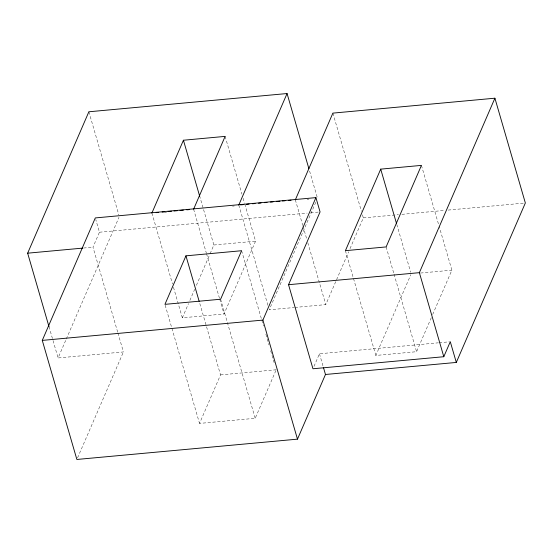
<?xml version="1.0" encoding="UTF-8"?>
<svg xmlns="http://www.w3.org/2000/svg" width="553" height="553" viewBox="0 0 553 553"><rect width="100%" height="100%" fill="white"/><g stroke="black" fill="none" stroke-linecap="round" stroke-linejoin="round"><path stroke-width="0.41" stroke-dasharray="2.77 2.07" d="M117.671 332.139L92.98 247.163L99.457 232.219L95.766 219.52M117.913 332.968L123.423 351.943L58.093 357.957L65.959 339.791M66.298 338.996L118.971 217.35M77.558 457.877L123.423 351.943M244.785 204.043L255.569 241.17L224.048 313.973L182.345 317.816L188.511 303.569M189.879 300.403L194.677 289.323M196.391 285.369L209.753 254.504M210.099 253.709L213.866 245.007L199.965 197.158M275.871 370.558L255.203 418.296L199.529 423.418L220.536 374.899L199.398 302.138M315.791 202.267L269.228 309.818L294.078 307.53M294.936 307.447L325.786 304.606L348.653 251.788M350.021 248.636L363.328 217.896L362.374 214.592M313.993 366.397L319.461 353.768L438.315 342.825M431.305 317.657L416.568 351.701L375.853 355.448L410.81 274.696M432.681 314.491L451.877 270.161L439.172 226.433M164.787 212.373L166.501 212.214M232.564 206.138L234.278 205.979M307.205 199.267L308.927 199.108M99.457 232.219L307.185 213.099M310.62 212.781L318.348 212.069M363.328 217.896L398.478 214.654M401.907 214.343L444.771 210.396M448.2 210.078L523.636 203.138M83.531 248.034L92.98 247.163M213.866 245.007L255.569 241.17M420.487 273.051L451.877 270.161M439.172 342.749L449.43 341.802M220.536 374.899L276.21 369.777M421.434 165.382L438.93 225.61M396.778 224.407L410.679 272.256M386.132 246.921L393.798 273.32M394.04 274.15L416.568 351.701M332.892 113.116L361.413 211.294M345.411 250.668L375.853 355.448M309.597 171.091L317.505 198.313M295.343 199.833L302.774 225.41M303.016 226.232L306.846 239.435M307.807 242.732L325.786 304.606M319.461 353.768L323.311 367.026M225.126 136.391L241.903 194.144M243.106 198.271L244.544 203.221M238.785 205.039L268.025 305.691M241.62 250.716L261.555 319.337M261.797 320.166L263.477 325.952M265.882 334.219L269.007 344.968M270.687 350.761L274.53 363.992M220.612 299.235L255.203 418.296M193.605 209.2L206.31 252.921M206.546 253.751L219.493 298.302M219.728 299.125L224.048 313.973M151.902 213.036L172.515 283.986M173.476 287.29L182.345 317.816M165.181 305.187L171.665 327.507M171.907 328.337L199.529 423.418M88.874 111.782L118.833 214.91M48.982 326.609L58.093 357.957"/><path stroke-width="0.83" d="M48.982 326.609L27.65 253.184L88.874 111.782L287.062 93.54L308.878 168.617M42.277 340.399L95.303 217.93L315.915 197.621L320.063 211.91L288.542 284.705L312.963 368.768L443.796 356.72L450.287 341.726L456.308 362.436L325.475 374.485L297.479 439.151L76.867 459.46L42.277 340.399L262.889 320.09L315.915 197.621M151.902 213.036L183.43 140.234L225.126 136.391L193.605 209.2M185.946 255.839L164.939 304.357L220.612 299.235L241.62 250.716L185.946 255.839L199.163 301.316M238.785 205.039L287.062 93.54M295.343 199.833L332.892 113.116L494.907 98.199L525.35 202.979L456.308 362.436M380.713 169.135L345.411 250.668L386.132 246.921L421.434 165.382L380.713 169.135L396.536 223.585M443.796 356.72L419.374 272.664L494.907 98.199M156.16 212.649L158.711 212.414M162.119 212.096L164.67 211.861M168.071 211.55L171.478 211.239M174.029 211.004L177.437 210.686M179.988 210.451L183.396 210.14M186.796 209.829L189.347 209.594M240.5 204.88L243.071 204.645M246.5 204.327L249.071 204.092M252.5 203.781L255.071 203.539M258.493 203.228L261.064 202.986M264.493 202.674L267.064 202.439M270.493 202.121L273.064 201.886M276.493 201.569L279.922 201.251M282.493 201.016L285.058 200.78M288.486 200.463L291.058 200.227M27.65 253.184L82.667 248.117M288.542 284.705L419.374 272.664M323.553 367.856L325.475 374.485M262.889 320.09L297.479 439.151M183.43 140.234L199.723 196.336"/></g></svg>
